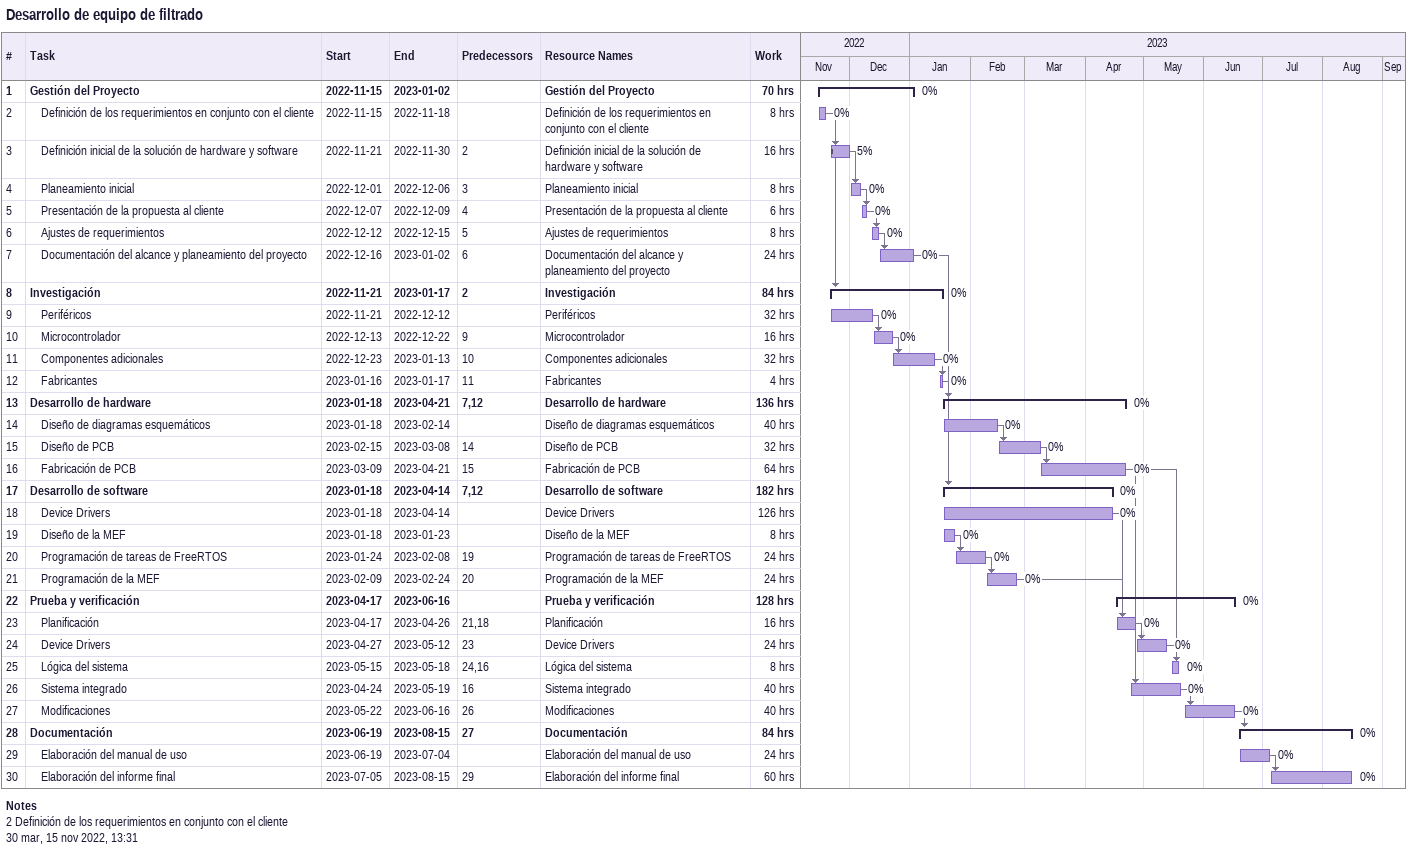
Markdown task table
Desarrollo de equipo de filtrado

| ID | Level | Task | Start | Finish | Predecessors | Resources | % complete | Work (h) |
|---|---|---|---|---|---|---|---|---|
| 1 | 1 | **Gestión del Proyecto** | 2022-11-15 | 2023-01-02 |  | Gestión del Proyecto | 0 | 70 |
| 2 | 2 | Definición de los requerimientos en conjunto con el cliente | 2022-11-15 | 2022-11-18 |  | Definición de los requerimientos en conjunto con el cliente | 0 | 8 |
| 3 | 2 | Definición inicial de la solución de hardware y software | 2022-11-21 | 2022-11-30 | 2 | Definición inicial de la solución de hardware y software | 5 | 16 |
| 4 | 2 | Planeamiento inicial | 2022-12-01 | 2022-12-06 | 3 | Planeamiento inicial | 0 | 8 |
| 5 | 2 | Presentación de la propuesta al cliente | 2022-12-07 | 2022-12-09 | 4 | Presentación de la propuesta al cliente | 0 | 6 |
| 6 | 2 | Ajustes de requerimientos | 2022-12-12 | 2022-12-15 | 5 | Ajustes de requerimientos | 0 | 8 |
| 7 | 2 | Documentación del alcance y planeamiento del proyecto | 2022-12-16 | 2023-01-02 | 6 | Documentación del alcance y planeamiento del proyecto | 0 | 24 |
| 8 | 1 | **Investigación** | 2022-11-21 | 2023-01-17 | 2 | Investigación | 0 | 84 |
| 9 | 2 | Periféricos | 2022-11-21 | 2022-12-12 |  | Periféricos | 0 | 32 |
| 10 | 2 | Microcontrolador | 2022-12-13 | 2022-12-22 | 9 | Microcontrolador | 0 | 16 |
| 11 | 2 | Componentes adicionales | 2022-12-23 | 2023-01-13 | 10 | Componentes adicionales | 0 | 32 |
| 12 | 2 | Fabricantes | 2023-01-16 | 2023-01-17 | 11 | Fabricantes | 0 | 4 |
| 13 | 1 | **Desarrollo de hardware** | 2023-01-18 | 2023-04-21 | 7, 12 | Desarrollo de hardware | 0 | 136 |
| 14 | 2 | Diseño de diagramas esquemáticos | 2023-01-18 | 2023-02-14 |  | Diseño de diagramas esquemáticos | 0 | 40 |
| 15 | 2 | Diseño de PCB | 2023-02-15 | 2023-03-08 | 14 | Diseño de PCB | 0 | 32 |
| 16 | 2 | Fabricación de PCB | 2023-03-09 | 2023-04-21 | 15 | Fabricación de PCB | 0 | 64 |
| 17 | 1 | **Desarrollo de software** | 2023-01-18 | 2023-04-14 | 7, 12 | Desarrollo de software | 0 | 182 |
| 18 | 2 | Device Drivers | 2023-01-18 | 2023-04-14 |  | Device Drivers | 0 | 126 |
| 19 | 2 | Diseño de la MEF | 2023-01-18 | 2023-01-23 |  | Diseño de la MEF | 0 | 8 |
| 20 | 2 | Programación de tareas de FreeRTOS | 2023-01-24 | 2023-02-08 | 19 | Programación de tareas de FreeRTOS | 0 | 24 |
| 21 | 2 | Programación de la MEF | 2023-02-09 | 2023-02-24 | 20 | Programación de la MEF | 0 | 24 |
| 22 | 1 | **Prueba y verificación** | 2023-04-17 | 2023-06-16 |  | Prueba y verificación | 0 | 128 |
| 23 | 2 | Planificación | 2023-04-17 | 2023-04-26 | 21, 18 | Planificación | 0 | 16 |
| 24 | 2 | Device Drivers | 2023-04-27 | 2023-05-12 | 23 | Device Drivers | 0 | 24 |
| 25 | 2 | Lógica del sistema | 2023-05-15 | 2023-05-18 | 24, 16 | Lógica del sistema | 0 | 8 |
| 26 | 2 | Sistema integrado | 2023-04-24 | 2023-05-19 | 16 | Sistema integrado | 0 | 40 |
| 27 | 2 | Modificaciones | 2023-05-22 | 2023-06-16 | 26 | Modificaciones | 0 | 40 |
| 28 | 1 | **Documentación** | 2023-06-19 | 2023-08-15 | 27 | Documentación | 0 | 84 |
| 29 | 2 | Elaboración del manual de uso | 2023-06-19 | 2023-07-04 |  | Elaboración del manual de uso | 0 | 24 |
| 30 | 2 | Elaboración del informe final | 2023-07-05 | 2023-08-15 | 29 | Elaboración del informe final | 0 | 60 |

Notes
- 2: Definición de los requerimientos en conjunto con el cliente
- 30: mar, 15 nov 2022, 13:31
